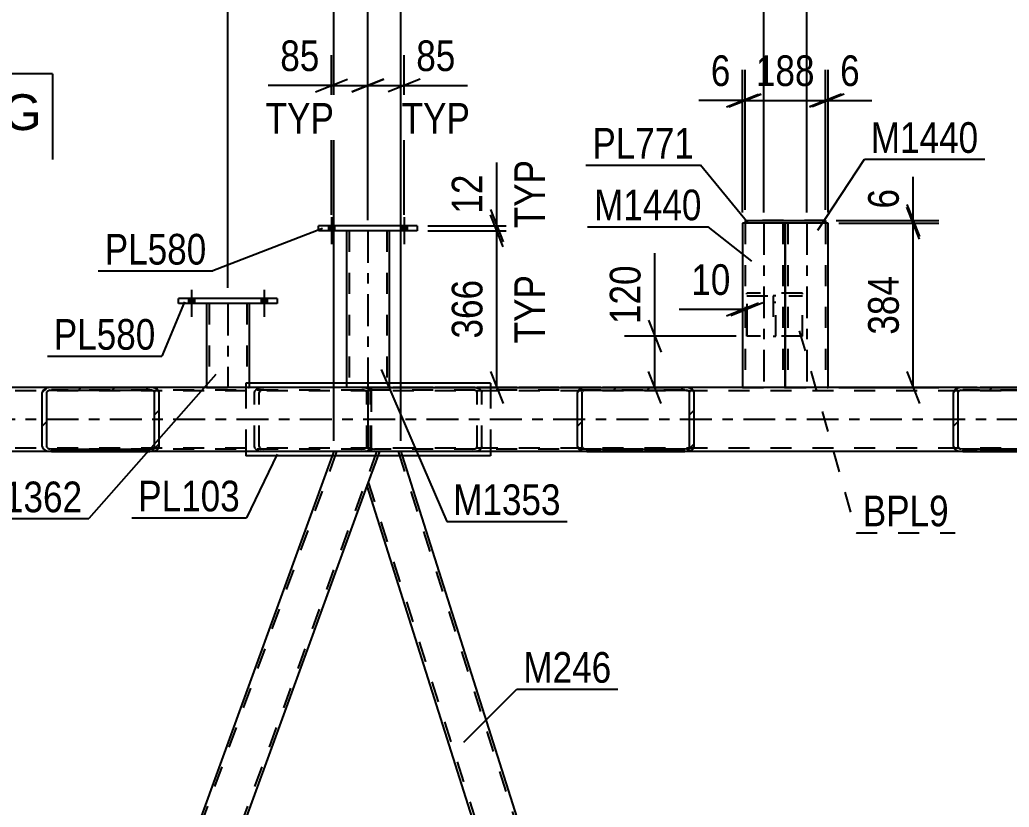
# Model space of a CAD drawing. Header units: millimetres. Extents: x -857 to 332, y -866 to -25.
# Drawn here: x -690.7 to -598.3, y -316.5 to -242.9 of the extents above; entities that cross this region are included whole.
import ezdxf

# ---------------------------------------------------------------- set-up
doc = ezdxf.new("R2010")
doc.units = ezdxf.units.MM
doc.linetypes.add('DXK_LINE_DOT2', pattern=[3.9198, 1.9599, -1.9599])
doc.linetypes.add('DXK_LINE_DOT3', pattern=[5.9187, 2.979, -0.9799, 0.9799, -0.9799])
doc.styles.add('Arial', font='ARIAL.TTF', dxfattribs={"height": 0.2})
doc.styles.add('Arial Narrow', font='ARIALN.TTF', dxfattribs={"height": 0.2})

# ---------------------------------------------------------------- blocks, each defined once
blk = doc.blocks.new('Part-570388934-1404 - 1255')
at = {"linetype": 'Continuous'}
h = blk.add_hatch(dxfattribs=at)
h.set_pattern_fill('', scale=0.7, style=0, pattern_type=0)
h.set_pattern_definition([(45, (-603.4699, -277.7892), (-1.57154, 1.57154), [])])
h.paths.add_polyline_path([(-603.403, -277.606), (-603.47, -277.789), (-603.47, -282.829), (-603.403, -283.013), (-603.214, -283.169), (-602.931, -283.273), (-602.596, -283.309), (-593.425, -283.309), (-593.091, -283.273), (-592.808, -283.169), (-592.618, -283.013), (-592.552, -282.829), (-592.552, -277.789), (-592.618, -277.606), (-592.808, -277.45), (-593.091, -277.346), (-593.425, -277.309), (-602.596, -277.309), (-602.931, -277.346), (-603.214, -277.45)])
h.paths.add_polyline_path([(-602.764, -277.567), (-602.596, -277.549), (-593.425, -277.549), (-593.258, -277.567), (-593.117, -277.62), (-593.022, -277.697), (-592.989, -277.789), (-592.989, -282.829), (-593.022, -282.921), (-593.117, -282.999), (-593.258, -283.051), (-593.425, -283.069), (-602.596, -283.069), (-602.764, -283.051), (-602.905, -282.999), (-603, -282.921), (-603.033, -282.829), (-603.033, -277.789), (-603, -277.697), (-602.905, -277.62)])
at = {"color": 2, "linetype": 'Continuous'}
for p, q in [((-602.596, -277.309), (-602.931, -277.346)), ((-602.596, -277.309), (-593.425, -277.309)), ((-573.596, -277.309), (-593.425, -277.309)), ((-593.091, -277.346), (-593.425, -277.309)), ((-573.596, -277.309), (-573.262, -277.346)), ((-603.403, -277.606), (-603.47, -277.789)), ((-603.47, -282.829), (-603.47, -277.789)), ((-603.033, -277.789), (-603, -277.697)), ((-603.033, -282.829), (-603.033, -277.789)), ((-602.764, -277.567), (-602.596, -277.549)), ((-602.596, -277.549), (-593.425, -277.549)), ((-593.425, -277.549), (-593.258, -277.567)), ((-593.022, -277.697), (-592.989, -277.789)), ((-592.989, -282.829), (-592.989, -277.789)), ((-592.552, -277.789), (-592.618, -277.606)), ((-592.552, -282.829), (-592.552, -277.789)), ((-603.47, -282.829), (-603.403, -283.013)), ((-603, -282.921), (-603.033, -282.829)), ((-592.989, -282.829), (-593.022, -282.921)), ((-592.618, -283.013), (-592.552, -282.829)), ((-602.931, -283.273), (-602.596, -283.309)), ((-602.596, -283.069), (-602.764, -283.051)), ((-602.596, -283.069), (-593.425, -283.069)), ((-602.596, -283.309), (-593.425, -283.309)), ((-593.258, -283.051), (-593.425, -283.069)), ((-593.425, -283.309), (-593.091, -283.273)), ((-573.596, -283.309), (-593.425, -283.309)), ((-573.262, -283.273), (-573.596, -283.309))]:
    blk.add_line(p, q, dxfattribs=at)
at = {"color": 7, "linetype": 'DXK_LINE_DOT2'}
for p, q in [((-593.425, -277.309), (-602.596, -277.309)), ((-583.102, -277.346), (-582.767, -277.309)), ((-573.596, -277.549), (-602.596, -277.549)), ((-583.641, -277.789), (-583.574, -277.606)), ((-583.641, -282.829), (-583.641, -277.789)), ((-583.171, -277.697), (-583.204, -277.789)), ((-583.204, -282.829), (-583.204, -277.789)), ((-582.767, -277.549), (-582.935, -277.567)), ((-573.429, -277.567), (-573.596, -277.549)), ((-573.16, -277.789), (-573.193, -277.697)), ((-573.16, -282.829), (-573.16, -277.789)), ((-572.789, -277.605), (-572.765, -277.673)), ((-572.765, -277.673), (-572.723, -277.789)), ((-572.723, -282.829), (-572.723, -277.789)), ((-583.574, -283.013), (-583.641, -282.829)), ((-583.204, -282.829), (-583.171, -282.921)), ((-573.193, -282.921), (-573.16, -282.829)), ((-572.738, -282.87), (-572.789, -283.013)), ((-572.723, -282.829), (-572.738, -282.87)), ((-573.596, -283.069), (-602.596, -283.069)), ((-593.425, -283.309), (-602.596, -283.309)), ((-582.767, -283.309), (-583.102, -283.273)), ((-582.935, -283.051), (-582.767, -283.069)), ((-573.596, -283.069), (-573.429, -283.051))]:
    blk.add_line(p, q, dxfattribs=at)
at = {"color": 2, "linetype": 'Continuous'}
for centre, radius, start, end in [((-602.796, -278.152), 0.817, 99.51834, 138.06404), ((-602.696, -277.97), 0.409, 99.51834, 138.06404), ((-593.326, -277.97), 0.409, 41.93612, 80.48182), ((-593.226, -278.152), 0.817, 41.93612, 80.48182), ((-573.397, -278.152), 0.817, 53.50527, 80.48182), ((-602.796, -282.467), 0.817, 221.93612, 260.48182), ((-602.696, -282.648), 0.409, 221.93612, 260.48182), ((-593.326, -282.648), 0.409, 279.51834, 318.06404), ((-593.226, -282.467), 0.817, 279.51834, 318.06404), ((-573.397, -282.467), 0.817, 279.51834, 306.49785)]:
    blk.add_arc(centre, radius, start, end, dxfattribs=at)
at = {"color": 7, "linetype": 'DXK_LINE_DOT2'}
for centre, radius, start, end in [((-582.967, -278.152), 0.817, 99.51834, 138.06404), ((-582.867, -277.97), 0.409, 99.51834, 138.06404), ((-573.497, -277.97), 0.409, 41.93612, 80.48182), ((-573.397, -278.152), 0.817, 41.93612, 53.50527), ((-582.967, -282.467), 0.817, 221.93612, 260.48182), ((-582.867, -282.648), 0.409, 221.93612, 260.48182), ((-573.497, -282.648), 0.409, 279.51834, 318.06404), ((-573.397, -282.467), 0.817, 306.49785, 318.06404)]:
    blk.add_arc(centre, radius, start, end, dxfattribs=at)
blk = doc.blocks.new('Part-570388934-1366 - 1255')
at = {"color": 2, "linetype": 'Continuous'}
for p, q in [((-661.512, -283.709), (-704.533, -401.909)), ((-658.276, -286.515), (-700.276, -401.909))]:
    blk.add_line(p, q, dxfattribs=at)
at = {"color": 7, "linetype": 'DXK_LINE_DOT2'}
for p, q in [((-661.111, -283.309), (-704.423, -402.31)), ((-657.365, -283.309), (-700.677, -402.31)), ((-661.366, -283.309), (-661.512, -283.709)), ((-657.11, -283.309), (-661.366, -283.309)), ((-661.366, -283.309), (-661.327, -283.309)), ((-657.11, -283.309), (-658.276, -286.515))]:
    blk.add_line(p, q, dxfattribs=at)
blk = doc.blocks.new('Part-570388934-1398 - 1255')
at = {"color": 2, "linetype": 'Continuous'}
for p, q in [((-669.575, -276.909), (-669.575, -277.309)), ((-646.719, -276.909), (-669.575, -276.909)), ((-646.719, -276.909), (-646.719, -277.309)), ((-669.575, -283.309), (-669.575, -283.709)), ((-646.719, -283.709), (-669.575, -283.709)), ((-646.719, -283.309), (-646.719, -283.709))]:
    blk.add_line(p, q, dxfattribs=at)
at = {"color": 7, "linetype": 'DXK_LINE_DOT2'}
for p, q in [((-669.575, -277.309), (-669.575, -283.309)), ((-646.719, -277.309), (-646.719, -283.309))]:
    blk.add_line(p, q, dxfattribs=at)
blk = doc.blocks.new('Part-570388934-1448 - 1255')
at = {"linetype": 'Continuous'}
h = blk.add_hatch(dxfattribs=at)
h.set_pattern_fill('', scale=0.7, style=0, pattern_type=0)
h.set_pattern_definition([(45, (-688.604, -277.7893), (-1.57154, 1.57154), [])])
h.paths.add_polyline_path([(-688.538, -277.606), (-688.604, -277.789), (-688.604, -282.829), (-688.538, -283.013), (-688.348, -283.169), (-688.065, -283.273), (-687.731, -283.309), (-678.56, -283.309), (-678.225, -283.273), (-677.942, -283.169), (-677.753, -283.013), (-677.686, -282.829), (-677.686, -277.789), (-677.753, -277.606), (-677.942, -277.45), (-678.225, -277.346), (-678.56, -277.309), (-687.731, -277.309), (-688.065, -277.346), (-688.348, -277.45)])
h.paths.add_polyline_path([(-687.898, -277.568), (-687.731, -277.549), (-678.56, -277.549), (-678.392, -277.568), (-678.251, -277.62), (-678.156, -277.697), (-678.123, -277.789), (-678.123, -282.829), (-678.156, -282.921), (-678.251, -282.999), (-678.392, -283.051), (-678.56, -283.069), (-687.731, -283.069), (-687.898, -283.051), (-688.039, -282.999), (-688.134, -282.921), (-688.167, -282.829), (-688.167, -277.789), (-688.134, -277.697), (-688.039, -277.62)])
at = {"color": 2, "linetype": 'Continuous'}
for p, q in [((-687.731, -277.309), (-688.065, -277.346)), ((-687.731, -277.309), (-678.56, -277.309)), ((-658.731, -277.309), (-678.56, -277.309)), ((-678.225, -277.346), (-678.56, -277.309)), ((-658.731, -277.309), (-658.396, -277.346)), ((-688.538, -277.606), (-688.604, -277.789)), ((-688.604, -282.829), (-688.604, -277.789)), ((-688.167, -277.789), (-688.134, -277.697)), ((-688.167, -282.829), (-688.167, -277.789)), ((-687.898, -277.568), (-687.731, -277.549)), ((-687.731, -277.549), (-678.56, -277.549)), ((-678.56, -277.549), (-678.392, -277.568)), ((-678.156, -277.697), (-678.123, -277.789)), ((-678.123, -282.829), (-678.123, -277.789)), ((-677.686, -277.789), (-677.753, -277.606)), ((-677.686, -282.829), (-677.686, -277.789)), ((-688.604, -282.829), (-688.538, -283.013)), ((-688.134, -282.921), (-688.167, -282.829)), ((-678.123, -282.829), (-678.156, -282.921)), ((-677.753, -283.013), (-677.686, -282.829)), ((-688.065, -283.273), (-687.731, -283.309)), ((-687.731, -283.069), (-687.898, -283.051)), ((-687.731, -283.069), (-678.56, -283.069)), ((-687.731, -283.309), (-678.56, -283.309)), ((-678.392, -283.051), (-678.56, -283.069)), ((-678.56, -283.309), (-678.225, -283.273)), ((-658.731, -283.309), (-678.56, -283.309)), ((-658.396, -283.273), (-658.731, -283.309))]:
    blk.add_line(p, q, dxfattribs=at)
at = {"color": 7, "linetype": 'DXK_LINE_DOT2'}
for p, q in [((-678.56, -277.309), (-687.731, -277.309)), ((-668.236, -277.346), (-667.902, -277.309)), ((-658.731, -277.549), (-687.731, -277.549)), ((-668.775, -277.789), (-668.709, -277.606)), ((-668.775, -282.829), (-668.775, -277.789)), ((-668.305, -277.697), (-668.338, -277.789)), ((-668.338, -282.829), (-668.338, -277.789)), ((-667.902, -277.549), (-668.069, -277.568)), ((-658.563, -277.568), (-658.731, -277.549)), ((-658.294, -277.789), (-658.327, -277.697)), ((-658.294, -282.829), (-658.294, -277.789)), ((-657.924, -277.606), (-657.899, -277.673)), ((-657.899, -277.673), (-657.857, -277.789)), ((-657.857, -282.829), (-657.857, -277.789)), ((-668.709, -283.013), (-668.775, -282.829)), ((-668.338, -282.829), (-668.305, -282.921)), ((-658.327, -282.921), (-658.294, -282.829)), ((-657.872, -282.871), (-657.924, -283.013)), ((-657.857, -282.829), (-657.872, -282.871)), ((-658.731, -283.069), (-687.731, -283.069)), ((-678.56, -283.309), (-687.731, -283.309)), ((-667.902, -283.309), (-668.236, -283.273)), ((-668.069, -283.051), (-667.902, -283.069)), ((-658.731, -283.069), (-658.563, -283.051))]:
    blk.add_line(p, q, dxfattribs=at)
at = {"color": 2, "linetype": 'Continuous'}
for centre, radius, start, end in [((-687.93, -278.152), 0.817, 99.51834, 138.06404), ((-687.83, -277.97), 0.409, 99.51834, 138.06404), ((-678.46, -277.97), 0.409, 41.93612, 80.48182), ((-678.36, -278.152), 0.817, 41.93612, 80.48182), ((-658.531, -278.152), 0.817, 53.5034, 80.48182), ((-687.93, -282.467), 0.817, 221.93612, 260.48182), ((-687.83, -282.648), 0.409, 221.93612, 260.48182), ((-678.46, -282.648), 0.409, 279.51834, 318.06404), ((-678.36, -282.467), 0.817, 279.51834, 318.06404), ((-658.531, -282.467), 0.817, 279.51834, 306.49439)]:
    blk.add_arc(centre, radius, start, end, dxfattribs=at)
at = {"color": 7, "linetype": 'DXK_LINE_DOT2'}
for centre, radius, start, end in [((-668.101, -278.152), 0.817, 99.51834, 138.06404), ((-668.001, -277.97), 0.409, 99.51834, 138.06404), ((-658.631, -277.97), 0.409, 41.93612, 80.48182), ((-658.531, -278.152), 0.817, 41.93612, 53.5034), ((-668.101, -282.467), 0.817, 221.93612, 260.48182), ((-668.001, -282.648), 0.409, 221.93612, 260.48182), ((-658.631, -282.648), 0.409, 279.51834, 318.06404), ((-658.531, -282.467), 0.817, 306.49439, 318.06404)]:
    blk.add_arc(centre, radius, start, end, dxfattribs=at)
blk = doc.blocks.new('Part-570388934-1474 - 1255')
at = {"color": 7, "linetype": 'DXK_LINE_DOT2'}
for p, q in [((-617.582, -268.507), (-622.782, -268.507)), ((-622.782, -272.507), (-622.782, -268.507)), ((-622.782, -268.747), (-617.582, -268.747)), ((-617.582, -272.507), (-617.582, -268.507)), ((-617.582, -272.507), (-622.782, -272.507))]:
    blk.add_line(p, q, dxfattribs=at)
blk = doc.blocks.new('Bolt-570388934-1490 - 1255')
at = {"linetype": 'Continuous'}
for points in [[(-674.382, -268.987), (-674.942, -268.987), (-674.942, -269.467), (-674.382, -269.467)], [(-674.382, -268.987), (-674.942, -268.987), (-674.942, -269.467), (-674.382, -269.467)], [(-667.582, -268.987), (-668.142, -268.987), (-668.142, -269.467), (-667.582, -269.467)], [(-667.582, -268.987), (-668.142, -268.987), (-668.142, -269.467), (-667.582, -269.467)]]:
    blk.add_hatch(color=1, dxfattribs=at).paths.add_polyline_path(points)
at = {"color": 1, "linetype": 'Continuous'}
for p, q in [((-674.942, -268.987), (-674.942, -269.467)), ((-674.942, -268.987), (-674.942, -269.467)), ((-674.662, -268.187), (-674.662, -270.707)), ((-674.662, -268.187), (-674.662, -270.707)), ((-674.382, -268.987), (-674.382, -269.467)), ((-674.382, -268.987), (-674.382, -269.467)), ((-668.142, -268.987), (-668.142, -269.467)), ((-668.142, -268.987), (-668.142, -269.467)), ((-667.862, -268.187), (-667.862, -270.707)), ((-667.862, -268.187), (-667.862, -270.707)), ((-667.582, -268.987), (-667.582, -269.467)), ((-667.582, -268.987), (-667.582, -269.467))]:
    blk.add_line(p, q, dxfattribs=at)
blk = doc.blocks.new('Part-570388934-1563 - 1255')
at = {"color": 7, "linetype": 'DXK_LINE_DOT2'}
for p, q in [((-620.06, -268.747), (-620.3, -268.747)), ((-620.3, -268.747), (-620.3, -272.507)), ((-620.06, -272.507), (-620.06, -268.747)), ((-620.3, -269.347), (-620.06, -269.347)), ((-620.3, -272.507), (-620.06, -272.507))]:
    blk.add_line(p, q, dxfattribs=at)
blk = doc.blocks.new('Bolt-570388934-1523 - 1255')
at = {"linetype": 'Continuous'}
for points in [[(-661.304, -262.189), (-661.864, -262.189), (-661.864, -262.669), (-661.304, -262.669)], [(-661.304, -262.189), (-661.864, -262.189), (-661.864, -262.669), (-661.304, -262.669)], [(-654.504, -262.189), (-655.064, -262.189), (-655.064, -262.669), (-654.504, -262.669)], [(-654.504, -262.189), (-655.064, -262.189), (-655.064, -262.669), (-654.504, -262.669)]]:
    blk.add_hatch(color=1, dxfattribs=at).paths.add_polyline_path(points)
at = {"color": 1, "linetype": 'Continuous'}
for p, q in [((-661.584, -261.389), (-661.584, -263.909)), ((-661.584, -261.389), (-661.584, -263.909)), ((-654.784, -261.389), (-654.784, -263.909)), ((-654.784, -261.389), (-654.784, -263.909)), ((-661.864, -262.189), (-661.864, -262.669)), ((-661.864, -262.189), (-661.864, -262.669)), ((-661.304, -262.189), (-661.304, -262.669)), ((-661.304, -262.189), (-661.304, -262.669)), ((-655.064, -262.189), (-655.064, -262.669)), ((-655.064, -262.189), (-655.064, -262.669)), ((-654.504, -262.189), (-654.504, -262.669)), ((-654.504, -262.189), (-654.504, -262.669))]:
    blk.add_line(p, q, dxfattribs=at)
blk = doc.blocks.new('Part-570388934-1616 - 1255')
at = {"color": 2, "linetype": 'Continuous'}
for p, q in [((-673.262, -269.467), (-673.262, -277.309)), ((-669.262, -269.467), (-669.262, -276.909))]:
    blk.add_line(p, q, dxfattribs=at)
at = {"color": 7, "linetype": 'DXK_LINE_DOT2'}
for p, q in [((-669.262, -269.467), (-673.262, -269.467)), ((-673.226, -269.467), (-673.262, -269.467)), ((-673.022, -269.467), (-673.022, -277.313)), ((-669.502, -269.467), (-669.502, -277.313)), ((-673.262, -277.309), (-673.262, -277.313)), ((-673.262, -277.313), (-669.262, -277.313)), ((-669.262, -276.909), (-669.262, -277.313))]:
    blk.add_line(p, q, dxfattribs=at)
at = {"color": 7, "linetype": 'DXK_LINE_DOT3'}
blk.add_line((-671.262, -269.467), (-671.262, -277.313), dxfattribs=at)
blk = doc.blocks.new('Part-570388934-1693 - 1255')
at = {"color": 2, "linetype": 'Continuous'}
for p, q in [((-666.662, -268.987), (-675.862, -268.987)), ((-675.862, -269.467), (-675.862, -268.987)), ((-666.662, -268.987), (-666.662, -269.467)), ((-666.662, -269.467), (-675.862, -269.467))]:
    blk.add_line(p, q, dxfattribs=at)
blk = doc.blocks.new('Part-570388934-1709 - 1255')
at = {"color": 7, "linetype": 'DXK_LINE_DOT2'}
for p, q in [((-93.356, -277.309), (-754.709, -277.309)), ((-628.562, -277.309), (-687.732, -277.309)), ((-543.427, -277.309), (-602.598, -277.309)), ((-93.356, -277.629), (-783.56, -277.629)), ((-93.356, -282.989), (-783.56, -282.989)), ((-93.356, -283.309), (-687.73, -283.309)), ((-628.564, -283.309), (-687.73, -283.309)), ((-543.431, -283.309), (-602.595, -283.309))]:
    blk.add_line(p, q, dxfattribs=at)
at = {"color": 2, "linetype": 'Continuous'}
for p, q in [((-687.732, -277.309), (-713.696, -277.309)), ((-602.598, -277.309), (-628.562, -277.309)), ((-687.73, -283.309), (-713.698, -283.309)), ((-602.595, -283.309), (-628.564, -283.309))]:
    blk.add_line(p, q, dxfattribs=at)
at = {"color": 7, "linetype": 'DXK_LINE_DOT3'}
blk.add_line((-93.356, -280.309), (-783.56, -280.309), dxfattribs=at)
blk = doc.blocks.new('Part-570388934-1860 - 1255')
at = {"color": 2, "linetype": 'Continuous'}
for p, q in [((-619.182, -261.949), (-619.182, -277.309)), ((-615.182, -261.949), (-619.108, -261.949)), ((-615.182, -277.309), (-615.182, -261.949))]:
    blk.add_line(p, q, dxfattribs=at)
at = {"color": 7, "linetype": 'DXK_LINE_DOT2'}
for p, q in [((-619.108, -261.949), (-619.182, -261.949)), ((-618.942, -261.949), (-618.942, -277.312)), ((-618.942, -261.949), (-618.923, -261.949)), ((-615.422, -261.949), (-615.422, -277.312)), ((-619.182, -277.309), (-619.182, -277.312)), ((-619.182, -277.312), (-615.182, -277.312)), ((-615.182, -277.312), (-615.182, -277.309)), ((-615.182, -277.309), (-615.182, -277.312))]:
    blk.add_line(p, q, dxfattribs=at)
at = {"color": 7, "linetype": 'DXK_LINE_DOT3'}
blk.add_line((-617.182, -261.949), (-617.182, -277.312), dxfattribs=at)
blk = doc.blocks.new('Part-570388934-1791 - 1255')
at = {"color": 2, "linetype": 'Continuous'}
for p, q in [((-653.584, -262.189), (-662.784, -262.189)), ((-662.784, -262.669), (-662.784, -262.189)), ((-653.584, -262.189), (-653.584, -262.669)), ((-653.584, -262.669), (-662.784, -262.669))]:
    blk.add_line(p, q, dxfattribs=at)
blk = doc.blocks.new('Part-570388934-1796 - 1255')
at = {"color": 2, "linetype": 'Continuous'}
for p, q in [((-660.184, -262.669), (-660.184, -276.909)), ((-656.184, -262.669), (-656.184, -276.909))]:
    blk.add_line(p, q, dxfattribs=at)
at = {"color": 7, "linetype": 'DXK_LINE_DOT2'}
for p, q in [((-656.184, -262.669), (-660.184, -262.669)), ((-660.184, -262.669), (-660.148, -262.669)), ((-659.944, -262.669), (-659.944, -277.312)), ((-656.424, -262.669), (-656.424, -277.312)), ((-660.184, -276.909), (-660.184, -277.312)), ((-656.184, -277.312), (-660.184, -277.312)), ((-656.184, -276.909), (-656.184, -277.312))]:
    blk.add_line(p, q, dxfattribs=at)
at = {"color": 7, "linetype": 'DXK_LINE_DOT3'}
blk.add_line((-658.184, -262.669), (-658.184, -277.312), dxfattribs=at)
blk = doc.blocks.new('Part-570388934-2124 - 1255')
at = {"linetype": 'Continuous'}
h = blk.add_hatch(dxfattribs=at)
h.set_pattern_fill('', scale=0.7, style=0, pattern_type=0)
h.set_pattern_definition([(45, (-638.6077, -277.7893), (-1.57154, 1.57154), [])])
h.paths.add_polyline_path([(-638.541, -277.606), (-638.608, -277.789), (-638.608, -282.829), (-638.541, -283.013), (-638.352, -283.169), (-638.068, -283.273), (-637.734, -283.309), (-628.563, -283.309), (-628.229, -283.273), (-627.946, -283.169), (-627.756, -283.013), (-627.69, -282.829), (-627.69, -277.789), (-627.756, -277.606), (-627.946, -277.45), (-628.229, -277.346), (-628.563, -277.309), (-637.734, -277.309), (-638.068, -277.346), (-638.352, -277.45)])
h.paths.add_polyline_path([(-637.901, -277.568), (-637.734, -277.549), (-628.563, -277.549), (-628.396, -277.568), (-628.254, -277.62), (-628.16, -277.697), (-628.126, -277.789), (-628.126, -282.829), (-628.16, -282.921), (-628.254, -282.999), (-628.396, -283.051), (-628.563, -283.069), (-637.734, -283.069), (-637.901, -283.051), (-638.043, -282.999), (-638.138, -282.921), (-638.171, -282.829), (-638.171, -277.789), (-638.138, -277.697), (-638.043, -277.62)])
at = {"color": 2, "linetype": 'Continuous'}
for p, q in [((-657.877, -277.346), (-657.857, -277.341)), ((-657.857, -277.341), (-657.563, -277.309)), ((-657.563, -277.309), (-637.734, -277.309)), ((-637.734, -277.309), (-638.068, -277.346)), ((-637.734, -277.309), (-628.563, -277.309)), ((-628.229, -277.346), (-628.563, -277.309)), ((-658.147, -277.789), (-658.114, -277.606)), ((-658.147, -282.829), (-658.147, -277.789)), ((-658.114, -277.606), (-658.019, -277.45)), ((-658.019, -277.45), (-657.877, -277.346)), ((-638.541, -277.606), (-638.608, -277.789)), ((-638.608, -282.829), (-638.608, -277.789)), ((-638.171, -277.789), (-638.138, -277.697)), ((-638.171, -282.829), (-638.171, -277.789)), ((-637.901, -277.568), (-637.734, -277.549)), ((-637.734, -277.549), (-628.563, -277.549)), ((-628.563, -277.549), (-628.396, -277.568)), ((-628.16, -277.697), (-628.126, -277.789)), ((-628.126, -282.829), (-628.126, -277.789)), ((-627.69, -277.789), (-627.756, -277.606)), ((-627.69, -282.829), (-627.69, -277.789)), ((-658.114, -283.013), (-658.147, -282.829)), ((-638.608, -282.829), (-638.541, -283.013)), ((-638.138, -282.921), (-638.171, -282.829)), ((-628.126, -282.829), (-628.16, -282.921)), ((-627.756, -283.013), (-627.69, -282.829)), ((-658.019, -283.169), (-658.114, -283.013)), ((-657.877, -283.273), (-658.019, -283.169)), ((-657.857, -283.277), (-657.877, -283.273)), ((-657.563, -283.309), (-657.857, -283.277)), ((-637.734, -283.309), (-657.563, -283.309)), ((-638.068, -283.273), (-637.734, -283.309)), ((-637.734, -283.069), (-637.901, -283.051)), ((-637.734, -283.069), (-628.563, -283.069)), ((-637.734, -283.309), (-628.563, -283.309)), ((-628.396, -283.051), (-628.563, -283.069)), ((-628.563, -283.309), (-628.229, -283.273))]:
    blk.add_line(p, q, dxfattribs=at)
at = {"color": 7, "linetype": 'DXK_LINE_DOT2'}
for p, q in [((-657.857, -283.277), (-657.857, -277.341)), ((-648.392, -277.309), (-648.058, -277.346)), ((-628.563, -277.309), (-637.734, -277.309)), ((-657.912, -277.697), (-657.929, -277.789)), ((-657.929, -282.829), (-657.929, -277.789)), ((-657.872, -277.62), (-657.912, -277.697)), ((-657.73, -277.568), (-657.872, -277.62)), ((-657.872, -277.62), (-657.872, -282.999)), ((-657.563, -277.549), (-657.73, -277.568)), ((-628.563, -277.549), (-657.563, -277.549)), ((-648.225, -277.568), (-648.392, -277.549)), ((-647.955, -277.789), (-647.989, -277.697)), ((-647.955, -282.829), (-647.955, -277.789)), ((-647.585, -277.606), (-647.519, -277.789)), ((-647.519, -282.829), (-647.519, -277.789)), ((-657.929, -282.829), (-657.912, -282.921)), ((-647.989, -282.921), (-647.955, -282.829)), ((-647.519, -282.829), (-647.585, -283.013)), ((-657.912, -282.921), (-657.872, -282.999)), ((-657.872, -282.999), (-657.73, -283.051)), ((-657.73, -283.051), (-657.563, -283.069)), ((-628.563, -283.069), (-657.563, -283.069)), ((-648.392, -283.069), (-648.225, -283.051)), ((-648.058, -283.273), (-648.392, -283.309)), ((-628.563, -283.309), (-637.734, -283.309))]:
    blk.add_line(p, q, dxfattribs=at)
for centre, radius, start, end in [((-648.293, -277.97), 0.409, 41.93612, 80.48182), ((-648.193, -278.152), 0.817, 41.93612, 80.48182), ((-648.293, -282.648), 0.409, 279.51834, 318.06404), ((-648.193, -282.467), 0.817, 279.51834, 318.06404)]:
    blk.add_arc(centre, radius, start, end, dxfattribs=at)
at = {"color": 2, "linetype": 'Continuous'}
for centre, radius, start, end in [((-637.933, -278.152), 0.817, 99.51834, 138.06404), ((-637.834, -277.97), 0.409, 99.51834, 138.06404), ((-628.464, -277.97), 0.409, 41.93612, 80.48182), ((-628.364, -278.152), 0.817, 41.93612, 80.48182), ((-637.933, -282.467), 0.817, 221.93612, 260.48182), ((-637.834, -282.648), 0.409, 221.93612, 260.48182), ((-628.464, -282.648), 0.409, 279.51834, 318.06404), ((-628.364, -282.467), 0.817, 279.51834, 318.06404)]:
    blk.add_arc(centre, radius, start, end, dxfattribs=at)
blk = doc.blocks.new('Part-570388934-1853 - 1255')
at = {"color": 2, "linetype": 'Continuous'}
for p, q in [((-619.256, -261.949), (-623.182, -261.949)), ((-623.182, -261.949), (-623.182, -277.309)), ((-619.182, -277.309), (-619.182, -261.949))]:
    blk.add_line(p, q, dxfattribs=at)
at = {"color": 7, "linetype": 'DXK_LINE_DOT2'}
for p, q in [((-622.942, -261.949), (-622.942, -277.313)), ((-622.942, -261.949), (-622.923, -261.949)), ((-619.422, -261.949), (-619.422, -277.313)), ((-619.218, -261.949), (-619.256, -261.949)), ((-619.218, -261.949), (-619.256, -261.949)), ((-619.182, -261.949), (-619.218, -261.949)), ((-619.218, -261.949), (-619.182, -261.949)), ((-623.182, -277.309), (-623.182, -277.313)), ((-623.182, -277.313), (-619.182, -277.313)), ((-619.182, -277.313), (-619.182, -277.309)), ((-619.182, -277.309), (-619.182, -277.313))]:
    blk.add_line(p, q, dxfattribs=at)
at = {"color": 7, "linetype": 'DXK_LINE_DOT3'}
blk.add_line((-621.182, -261.949), (-621.182, -277.313), dxfattribs=at)
blk = doc.blocks.new('Part-570388934-1975 - 1255')
at = {"color": 2, "linetype": 'Continuous'}
for p, q in [((-622.942, -261.709), (-622.942, -261.709)), ((-622.942, -261.709), (-615.422, -261.709)), ((-622.942, -261.709), (-622.942, -261.949)), ((-619.108, -261.949), (-619.256, -261.949)), ((-615.422, -261.709), (-615.422, -261.709)), ((-615.422, -261.709), (-615.422, -261.949))]:
    blk.add_line(p, q, dxfattribs=at)
at = {"color": 7, "linetype": 'DXK_LINE_DOT2'}
for p, q in [((-615.422, -261.709), (-622.942, -261.709)), ((-615.422, -261.949), (-622.942, -261.949)), ((-619.256, -261.949), (-622.942, -261.949)), ((-622.942, -261.949), (-622.942, -261.949)), ((-622.942, -261.949), (-622.942, -261.949)), ((-615.422, -261.949), (-619.108, -261.949)), ((-615.422, -261.949), (-615.422, -261.949)), ((-615.422, -261.949), (-615.422, -261.949))]:
    blk.add_line(p, q, dxfattribs=at)
blk = doc.blocks.new('Part-570388934-2123 - 1255')
at = {"color": 2, "linetype": 'Continuous'}
for p, q in [((-657.255, -283.709), (-658.276, -286.515)), ((-654.97, -283.709), (-618.377, -399.103)), ((-658.276, -286.515), (-621.684, -401.909))]:
    blk.add_line(p, q, dxfattribs=at)
at = {"color": 7, "linetype": 'DXK_LINE_DOT2'}
for p, q in [((-657.109, -283.309), (-657.255, -283.709)), ((-655.097, -283.309), (-657.109, -283.309)), ((-655.349, -283.309), (-618.512, -399.473)), ((-655.097, -283.309), (-654.97, -283.709)), ((-658.142, -286.146), (-621.305, -402.309))]:
    blk.add_line(p, q, dxfattribs=at)
blk = doc.blocks.new('StraightDimension-570388934-2650 - 1255')
at = {"color": 7, "linetype": 'Continuous'}
for p, q in [((-658.184, -261.669), (-658.184, -222.139)), ((-671.262, -267.987), (-671.262, -226.639)), ((-669.762, -234.652), (-672.762, -235.852)), ((-659.684, -235.852), (-656.684, -234.652)), ((-671.262, -235.252), (-658.184, -235.252))]:
    blk.add_line(p, q, dxfattribs=at)
at = {"color": 0}
blk.add_wipeout([(-661.381, -234.502), (-661.381, -230.302), (-668.065, -230.302), (-668.065, -234.502)], dxfattribs=at)
at = {"color": 3, "style": 'Arial Narrow'}
blk.add_text('327', height=2.8633, dxfattribs=at).set_placement((-667.465, -233.902))
at = {"color": 0, "linetype": 'Continuous'}
blk.add_wipeout([(-658.784, -221.539), (-662.984, -221.539), (-662.984, -230.052), (-658.784, -230.052)], dxfattribs=at)
at = {"color": 3, "linetype": 'Continuous', "style": 'Arial Narrow'}
blk.add_text('3134', height=2.8633, rotation=90.00021, dxfattribs=at).set_placement((-659.384, -229.452))
blk = doc.blocks.new('StraightDimension-570388934-2536 - 1255')
at = {"color": 7, "linetype": 'Continuous'}
for p, q in [((-607.227, -261.709), (-607.227, -257.631)), ((-607.227, -261.709), (-607.227, -257.631)), ((-607.827, -260.209), (-606.627, -263.209)), ((-606.627, -263.449), (-607.827, -260.449)), ((-614.422, -261.709), (-604.827, -261.709)), ((-614.182, -261.949), (-604.827, -261.949)), ((-607.227, -261.949), (-607.227, -261.709))]:
    blk.add_line(p, q, dxfattribs=at)
at = {"color": 0}
blk.add_wipeout([(-607.977, -258.156), (-612.177, -258.156), (-612.177, -261.184), (-607.977, -261.184)], dxfattribs=at)
at = {"color": 3, "style": 'Arial Narrow'}
blk.add_text('6', height=2.863, rotation=90.00021, dxfattribs=at).set_placement((-608.577, -260.584))
blk = doc.blocks.new('StraightDimension-570388934-2667 - 1255')
at = {"color": 7, "linetype": 'Continuous'}
for p, q in [((-617.182, -260.949), (-617.182, -213.439)), ((-621.182, -260.949), (-621.182, -222.139)), ((-622.682, -235.852), (-619.682, -234.652)), ((-615.682, -234.652), (-618.682, -235.852)), ((-621.182, -235.252), (-617.182, -235.252))]:
    blk.add_line(p, q, dxfattribs=at)
at = {"color": 0, "linetype": 'Continuous'}
blk.add_wipeout([(-617.782, -212.839), (-621.982, -212.839), (-621.982, -221.352), (-617.782, -221.352)], dxfattribs=at)
at = {"color": 3, "linetype": 'Continuous', "style": 'Arial Narrow'}
blk.add_text('4159', height=2.8633, rotation=90.00021, dxfattribs=at).set_placement((-618.382, -220.752))
at = {"color": 0}
blk.add_wipeout([(-615.839, -234.502), (-615.839, -230.302), (-622.524, -230.302), (-622.524, -234.502)], dxfattribs=at)
at = {"color": 3, "style": 'Arial Narrow'}
blk.add_text('100', height=2.8633, dxfattribs=at).set_placement((-621.924, -233.902))
blk = doc.blocks.new('StraightDimension-570388934-3522 - 1255')
at = {"color": 7, "linetype": 'Continuous'}
for p, q in [((-622.942, -260.709), (-622.942, -247.635)), ((-615.422, -260.709), (-615.422, -247.635)), ((-624.442, -251.085), (-621.442, -249.885)), ((-622.942, -250.485), (-615.422, -250.485)), ((-613.922, -249.885), (-616.922, -251.085))]:
    blk.add_line(p, q, dxfattribs=at)
at = {"color": 0}
blk.add_wipeout([(-615.839, -249.735), (-615.839, -245.535), (-622.524, -245.535), (-622.524, -249.735)], dxfattribs=at)
at = {"color": 3, "style": 'Arial Narrow'}
blk.add_text('188', height=2.8633, dxfattribs=at).set_placement((-621.924, -249.135))
blk = doc.blocks.new('StraightDimension-570388934-2526 - 1255')
at = {"color": 7, "linetype": 'Continuous'}
for p, q in [((-606.627, -263.449), (-607.827, -260.449)), ((-614.182, -261.949), (-604.827, -261.949)), ((-607.227, -277.312), (-607.227, -261.949)), ((-607.827, -275.812), (-606.627, -278.812)), ((-614.182, -277.312), (-604.827, -277.312))]:
    blk.add_line(p, q, dxfattribs=at)
at = {"color": 0}
blk.add_wipeout([(-607.977, -266.288), (-612.177, -266.288), (-612.177, -272.973), (-607.977, -272.973)], dxfattribs=at)
at = {"color": 3, "style": 'Arial Narrow'}
blk.add_text('384', height=2.8633, rotation=90.00021, dxfattribs=at).set_placement((-608.577, -272.373))
blk = doc.blocks.new('StraightDimension-570388934-3512 - 1255')
at = {"color": 7, "linetype": 'Continuous'}
for p, q in [((-623.182, -260.949), (-623.182, -247.635)), ((-622.942, -260.709), (-622.942, -247.635)), ((-623.182, -250.485), (-627.26, -250.485)), ((-623.182, -250.485), (-627.26, -250.485)), ((-624.682, -251.085), (-621.682, -249.885)), ((-621.442, -249.885), (-624.442, -251.085)), ((-623.182, -250.485), (-622.942, -250.485))]:
    blk.add_line(p, q, dxfattribs=at)
at = {"color": 0}
blk.add_wipeout([(-623.707, -249.735), (-623.707, -245.535), (-626.735, -245.535), (-626.735, -249.735)], dxfattribs=at)
at = {"color": 3, "style": 'Arial Narrow'}
blk.add_text('6', height=2.863, dxfattribs=at).set_placement((-626.135, -249.135))
blk = doc.blocks.new('StraightDimension-570388934-2661 - 1255')
at = {"color": 7, "linetype": 'Continuous'}
for p, q in [((-658.184, -261.669), (-658.184, -222.139)), ((-621.182, -260.949), (-621.182, -222.139)), ((-656.684, -234.652), (-659.684, -235.852)), ((-622.682, -235.852), (-619.682, -234.652)), ((-658.184, -235.252), (-621.182, -235.252))]:
    blk.add_line(p, q, dxfattribs=at)
at = {"color": 0, "linetype": 'Continuous'}
blk.add_wipeout([(-621.782, -221.539), (-625.982, -221.539), (-625.982, -230.052), (-621.782, -230.052)], dxfattribs=at)
at = {"color": 0}
blk.add_wipeout([(-636.341, -234.502), (-636.341, -230.302), (-643.025, -230.302), (-643.025, -234.502)], dxfattribs=at)
at = {"color": 3, "linetype": 'Continuous', "style": 'Arial Narrow'}
blk.add_text('4059', height=2.8633, rotation=90.00021, dxfattribs=at).set_placement((-622.382, -229.452))
at = {"color": 3, "style": 'Arial Narrow'}
blk.add_text('925', height=2.8633, dxfattribs=at).set_placement((-642.425, -233.902))
blk = doc.blocks.new('StraightDimension-570388934-2945 - 1255')
at = {"color": 7, "linetype": 'Continuous'}
for p, q in [((-655.097, -282.309), (-655.097, -197.912)), ((-661.366, -282.309), (-661.366, -202.412))]:
    blk.add_line(p, q, dxfattribs=at)
blk = doc.blocks.new('StraightDimension-570388934-2672 - 1255')
at = {"color": 7, "linetype": 'Continuous'}
for p, q in [((-617.182, -260.949), (-617.182, -213.439)), ((-578.184, -261.669), (-578.184, -226.639)), ((-615.682, -234.652), (-618.682, -235.852)), ((-579.684, -235.852), (-576.684, -234.652)), ((-617.182, -235.252), (-578.184, -235.252))]:
    blk.add_line(p, q, dxfattribs=at)
at = {"color": 0}
blk.add_wipeout([(-594.341, -234.502), (-594.341, -230.302), (-601.025, -230.302), (-601.025, -234.502)], dxfattribs=at)
at = {"color": 3, "style": 'Arial Narrow'}
blk.add_text('975', height=2.8633, dxfattribs=at).set_placement((-600.425, -233.902))
at = {"color": 0, "linetype": 'Continuous'}
blk.add_wipeout([(-578.784, -226.039), (-582.984, -226.039), (-582.984, -234.552), (-578.784, -234.552)], dxfattribs=at)
at = {"color": 3, "linetype": 'Continuous', "style": 'Arial Narrow'}
blk.add_text('5134', height=2.8633, rotation=90.00021, dxfattribs=at).set_placement((-579.384, -233.952))
blk = doc.blocks.new('StraightDimension-570388934-2639 - 1255')
at = {"color": 7, "linetype": 'Continuous'}
for p, q in [((-698.184, -261.669), (-698.184, -226.639)), ((-671.262, -267.987), (-671.262, -226.639)), ((-696.684, -234.652), (-699.684, -235.852)), ((-672.762, -235.852), (-669.762, -234.652)), ((-698.184, -235.252), (-671.262, -235.252))]:
    blk.add_line(p, q, dxfattribs=at)
at = {"color": 0}
blk.add_wipeout([(-681.381, -234.502), (-681.381, -230.302), (-688.065, -230.302), (-688.065, -234.502)], dxfattribs=at)
at = {"color": 3, "style": 'Arial Narrow'}
blk.add_text('673', height=2.8633, dxfattribs=at).set_placement((-687.465, -233.902))
at = {"color": 0, "linetype": 'Continuous'}
blk.add_wipeout([(-671.862, -226.039), (-676.062, -226.039), (-676.062, -234.552), (-671.862, -234.552)], dxfattribs=at)
at = {"color": 3, "linetype": 'Continuous', "style": 'Arial Narrow'}
blk.add_text('2807', height=2.8633, rotation=90.00021, dxfattribs=at).set_placement((-672.462, -233.952))
blk = doc.blocks.new('StraightDimension-570388934-3226 - 1255')
at = {"color": 7, "linetype": 'Continuous'}
for p, q in [((-645.529, -264.169), (-646.729, -261.169)), ((-652.584, -262.669), (-643.729, -262.669)), ((-646.129, -277.312), (-646.129, -262.669)), ((-646.729, -275.812), (-645.529, -278.812)), ((-655.184, -277.312), (-643.729, -277.312))]:
    blk.add_line(p, q, dxfattribs=at)
at = {"color": 0, "linetype": 'Continuous'}
blk.add_wipeout([(-641.029, -266.196), (-645.229, -266.196), (-645.229, -273.785), (-641.029, -273.785)], dxfattribs=at)
at = {"color": 0}
blk.add_wipeout([(-646.879, -266.648), (-651.079, -266.648), (-651.079, -273.333), (-646.879, -273.333)], dxfattribs=at)
at = {"color": 3, "linetype": 'Continuous', "style": 'Arial Narrow'}
blk.add_text('TYP', height=2.8633, rotation=90.00021, dxfattribs=at).set_placement((-641.629, -273.185))
at = {"color": 3, "style": 'Arial Narrow'}
blk.add_text('366', height=2.8633, rotation=90.00021, dxfattribs=at).set_placement((-647.479, -272.733))
blk = doc.blocks.new('StraightDimension-570388934-2179 - 1255')
at = {"color": 7, "linetype": 'Continuous'}
for p, q in [((-631.362, -272.507), (-631.362, -264.773)), ((-631.362, -272.507), (-631.362, -264.773)), ((-631.962, -271.007), (-630.762, -274.007)), ((-623.782, -272.507), (-634.212, -272.507)), ((-631.362, -277.313), (-631.362, -272.507)), ((-630.762, -278.813), (-631.962, -275.813)), ((-624.182, -277.313), (-634.212, -277.313))]:
    blk.add_line(p, q, dxfattribs=at)
at = {"color": 0}
blk.add_wipeout([(-632.112, -265.298), (-636.312, -265.298), (-636.312, -271.982), (-632.112, -271.982)], dxfattribs=at)
at = {"color": 3, "style": 'Arial Narrow'}
blk.add_text('120', height=2.8633, rotation=90.00021, dxfattribs=at).set_placement((-632.712, -271.382))
blk = doc.blocks.new('StraightDimension-570388934-3253 - 1255')
at = {"color": 7, "linetype": 'Continuous'}
for p, q in [((-658.184, -261.669), (-658.184, -246.237)), ((-654.784, -261.189), (-654.784, -246.237)), ((-659.684, -249.687), (-656.684, -248.487)), ((-653.284, -248.487), (-656.284, -249.687)), ((-658.184, -249.087), (-654.784, -249.087)), ((-654.784, -249.087), (-648.878, -249.087)), ((-654.784, -249.087), (-648.878, -249.087))]:
    blk.add_line(p, q, dxfattribs=at)
at = {"color": 0}
blk.add_wipeout([(-649.403, -248.337), (-649.403, -244.137), (-654.259, -244.137), (-654.259, -248.337)], dxfattribs=at)
at = {"color": 0, "linetype": 'Continuous'}
blk.add_wipeout([(-648.037, -254.187), (-648.037, -249.987), (-655.626, -249.987), (-655.626, -254.187)], dxfattribs=at)
at = {"color": 3, "style": 'Arial Narrow'}
blk.add_text('85', height=2.8633, dxfattribs=at).set_placement((-653.659, -247.737))
at = {"color": 3, "linetype": 'Continuous', "style": 'Arial Narrow'}
blk.add_text('TYP', height=2.8633, dxfattribs=at).set_placement((-655.026, -253.587))
blk = doc.blocks.new('StraightDimension-570388934-3503 - 1255')
at = {"color": 7, "linetype": 'Continuous'}
for p, q in [((-624.682, -270.609), (-621.682, -269.409)), ((-621.282, -269.409), (-624.282, -270.609)), ((-623.182, -269.63), (-623.182, -272.409)), ((-622.782, -269.507), (-622.782, -272.409)), ((-623.182, -270.009), (-629.088, -270.009)), ((-623.182, -270.009), (-629.088, -270.009)), ((-623.182, -270.009), (-622.782, -270.009))]:
    blk.add_line(p, q, dxfattribs=at)
at = {"color": 0}
blk.add_wipeout([(-623.707, -269.259), (-623.707, -265.059), (-628.563, -265.059), (-628.563, -269.259)], dxfattribs=at)
at = {"color": 3, "style": 'Arial Narrow'}
blk.add_text('10', height=2.8633, dxfattribs=at).set_placement((-627.963, -268.659))
blk = doc.blocks.new('StraightDimension-570388934-3072 - 1255')
at = {"color": 7, "linetype": 'Continuous'}
blk.add_line((-655.097, -282.309), (-655.097, -197.912), dxfattribs=at)
blk = doc.blocks.new('StraightDimension-570388934-3202 - 1255')
at = {"color": 7, "linetype": 'Continuous'}
blk.add_line((-661.366, -282.309), (-661.366, -202.412), dxfattribs=at)
blk = doc.blocks.new('StraightDimension-570388934-3235 - 1255')
at = {"color": 7, "linetype": 'Continuous'}
for p, q in [((-646.129, -262.189), (-646.129, -256.283)), ((-646.129, -262.189), (-646.129, -256.283)), ((-646.729, -260.689), (-645.529, -263.689)), ((-645.529, -264.169), (-646.729, -261.169)), ((-652.584, -262.189), (-643.729, -262.189)), ((-646.129, -262.669), (-646.129, -262.189)), ((-652.584, -262.669), (-643.729, -262.669))]:
    blk.add_line(p, q, dxfattribs=at)
at = {"color": 0, "linetype": 'Continuous'}
blk.add_wipeout([(-641.029, -255.441), (-645.229, -255.441), (-645.229, -263.031), (-641.029, -263.031)], dxfattribs=at)
at = {"color": 0}
blk.add_wipeout([(-646.879, -256.808), (-651.079, -256.808), (-651.079, -261.664), (-646.879, -261.664)], dxfattribs=at)
at = {"color": 3, "linetype": 'Continuous', "style": 'Arial Narrow'}
blk.add_text('TYP', height=2.8633, rotation=90.00021, dxfattribs=at).set_placement((-641.629, -262.431))
at = {"color": 3, "style": 'Arial Narrow'}
blk.add_text('12', height=2.8633, rotation=90.00021, dxfattribs=at).set_placement((-647.479, -261.064))
blk = doc.blocks.new('StraightDimension-570388934-3244 - 1255')
at = {"color": 7, "linetype": 'Continuous'}
for p, q in [((-661.584, -261.189), (-661.584, -246.237)), ((-658.184, -261.669), (-658.184, -246.237)), ((-663.084, -249.687), (-660.084, -248.487)), ((-656.684, -248.487), (-659.684, -249.687)), ((-661.584, -249.087), (-667.491, -249.087)), ((-661.584, -249.087), (-667.491, -249.087)), ((-661.584, -249.087), (-658.184, -249.087))]:
    blk.add_line(p, q, dxfattribs=at)
at = {"color": 0}
blk.add_wipeout([(-662.109, -248.337), (-662.109, -244.137), (-666.966, -244.137), (-666.966, -248.337)], dxfattribs=at)
at = {"color": 0, "linetype": 'Continuous'}
blk.add_wipeout([(-660.743, -254.187), (-660.743, -249.987), (-668.332, -249.987), (-668.332, -254.187)], dxfattribs=at)
at = {"color": 3, "style": 'Arial Narrow'}
blk.add_text('85', height=2.8633, dxfattribs=at).set_placement((-666.366, -247.737))
at = {"color": 3, "linetype": 'Continuous', "style": 'Arial Narrow'}
blk.add_text('TYP', height=2.8633, dxfattribs=at).set_placement((-667.732, -253.587))
blk = doc.blocks.new('StraightDimension-570388934-3532 - 1255')
at = {"color": 7, "linetype": 'Continuous'}
for p, q in [((-615.422, -260.709), (-615.422, -247.635)), ((-615.182, -260.949), (-615.182, -247.635)), ((-616.922, -251.085), (-613.922, -249.885)), ((-613.682, -249.885), (-616.682, -251.085)), ((-615.422, -250.485), (-615.182, -250.485)), ((-615.182, -250.485), (-611.104, -250.485)), ((-615.182, -250.485), (-611.104, -250.485))]:
    blk.add_line(p, q, dxfattribs=at)
at = {"color": 0}
blk.add_wipeout([(-611.629, -249.735), (-611.629, -245.535), (-614.657, -245.535), (-614.657, -249.735)], dxfattribs=at)
at = {"color": 3, "style": 'Arial Narrow'}
blk.add_text('6', height=2.863, dxfattribs=at).set_placement((-614.057, -249.135))
blk = doc.blocks.new('Mark-570388934-1394 - 1255')
at = {"color": 30, "linetype": 'Continuous'}
for p in [(-666.661, -283.546), (-680.238, -289.491)]:
    blk.add_line(p, (-669.534, -289.491), dxfattribs=at)
at = {"color": 0}
blk.add_wipeout([(-670.134, -288.891), (-670.134, -285.891), (-679.638, -285.891), (-679.638, -288.891)], dxfattribs=at)
blk.add_wipeout([(-670.134, -288.891), (-670.134, -285.891), (-679.638, -285.891), (-679.638, -288.891)], dxfattribs=at)
at = {"color": 3, "style": 'Arial Narrow'}
blk.add_text('PL103', height=2.8633, dxfattribs=at).set_placement((-679.638, -288.891))
blk = doc.blocks.new('Mark-570388934-1470 - 1255')
at = {"color": 30, "linetype": 'DXK_LINE_DOT2'}
for p, q in [((-617.87, -272.003), (-612.54, -290.884)), ((-612.54, -290.884), (-603.301, -290.884))]:
    blk.add_line(p, q, dxfattribs=at)
at = {"color": 0}
blk.add_wipeout([(-603.901, -290.284), (-603.901, -287.284), (-611.94, -287.284), (-611.94, -290.284)], dxfattribs=at)
blk.add_wipeout([(-603.901, -290.284), (-603.901, -287.284), (-611.94, -287.284), (-611.94, -290.284)], dxfattribs=at)
at = {"color": 3, "style": 'Arial Narrow'}
blk.add_text('BPL9', height=2.8633, dxfattribs=at).set_placement((-611.94, -290.284))
blk = doc.blocks.new('Mark-570388934-1612 - 1255')
at = {"color": 30, "linetype": 'Continuous'}
for p in [(-672.393, -276.087), (-695.514, -289.571)]:
    blk.add_line(p, (-684.262, -289.571), dxfattribs=at)
at = {"color": 0}
blk.add_wipeout([(-684.862, -288.971), (-684.862, -285.971), (-694.914, -285.971), (-694.914, -288.971)], dxfattribs=at)
blk.add_wipeout([(-684.862, -288.971), (-684.862, -285.971), (-694.914, -285.971), (-694.914, -288.971)], dxfattribs=at)
at = {"color": 3, "style": 'Arial Narrow'}
blk.add_text('M1362', height=2.8633, dxfattribs=at).set_placement((-694.914, -288.971))
blk = doc.blocks.new('Mark-570388934-1689 - 1255')
at = {"color": 30, "linetype": 'Continuous'}
for p in [(-675.313, -269.321), (-688.129, -274.38)]:
    blk.add_line(p, (-677.426, -274.38), dxfattribs=at)
at = {"color": 0}
blk.add_wipeout([(-678.026, -273.78), (-678.026, -270.78), (-687.529, -270.78), (-687.529, -273.78)], dxfattribs=at)
blk.add_wipeout([(-678.026, -273.78), (-678.026, -270.78), (-687.529, -270.78), (-687.529, -273.78)], dxfattribs=at)
at = {"color": 3, "style": 'Arial Narrow'}
blk.add_text('PL580', height=2.8633, dxfattribs=at).set_placement((-687.529, -273.78))
blk = doc.blocks.new('Mark-570388934-1787 - 1255')
at = {"color": 30, "linetype": 'Continuous'}
for p in [(-662.41, -262.441), (-683.367, -266.422)]:
    blk.add_line(p, (-672.663, -266.422), dxfattribs=at)
at = {"color": 0}
blk.add_wipeout([(-673.263, -265.822), (-673.263, -262.822), (-682.767, -262.822), (-682.767, -265.822)], dxfattribs=at)
blk.add_wipeout([(-673.263, -265.822), (-673.263, -262.822), (-682.767, -262.822), (-682.767, -265.822)], dxfattribs=at)
at = {"color": 3, "style": 'Arial Narrow'}
blk.add_text('PL580', height=2.8633, dxfattribs=at).set_placement((-682.767, -265.822))
blk = doc.blocks.new('Mark-570388934-1792 - 1255')
at = {"color": 30, "linetype": 'Continuous'}
for p, q in [((-656.951, -275.622), (-650.811, -289.832)), ((-650.811, -289.832), (-639.559, -289.832))]:
    blk.add_line(p, q, dxfattribs=at)
at = {"color": 0}
blk.add_wipeout([(-640.159, -289.232), (-640.159, -286.232), (-650.211, -286.232), (-650.211, -289.232)], dxfattribs=at)
blk.add_wipeout([(-640.159, -289.232), (-640.159, -286.232), (-650.211, -286.232), (-650.211, -289.232)], dxfattribs=at)
at = {"color": 3, "style": 'Arial Narrow'}
blk.add_text('M1353', height=2.8633, dxfattribs=at).set_placement((-650.211, -289.232))
blk = doc.blocks.new('Mark-570388934-1849 - 1255')
at = {"color": 30, "linetype": 'Continuous'}
for p in [(-637.647, -262.283), (-622.291, -265.512)]:
    blk.add_line(p, (-626.395, -262.283), dxfattribs=at)
at = {"color": 0}
blk.add_wipeout([(-626.995, -261.683), (-626.995, -258.683), (-637.047, -258.683), (-637.047, -261.683)], dxfattribs=at)
blk.add_wipeout([(-626.995, -261.683), (-626.995, -258.683), (-637.047, -258.683), (-637.047, -261.683)], dxfattribs=at)
at = {"color": 3, "style": 'Arial Narrow'}
blk.add_text('M1440', height=2.8633, dxfattribs=at).set_placement((-637.047, -261.683))
blk = doc.blocks.new('Mark-570388934-1856 - 1255')
at = {"color": 30, "linetype": 'Continuous'}
for p, q in [((-616.126, -262.622), (-611.79, -255.982)), ((-611.79, -255.982), (-600.538, -255.982))]:
    blk.add_line(p, q, dxfattribs=at)
at = {"color": 0}
blk.add_wipeout([(-601.138, -255.382), (-601.138, -252.382), (-611.19, -252.382), (-611.19, -255.382)], dxfattribs=at)
blk.add_wipeout([(-601.138, -255.382), (-601.138, -252.382), (-611.19, -252.382), (-611.19, -255.382)], dxfattribs=at)
at = {"color": 3, "style": 'Arial Narrow'}
blk.add_text('M1440', height=2.8633, dxfattribs=at).set_placement((-611.19, -255.382))
blk = doc.blocks.new('Mark-570388934-1971 - 1255')
at = {"color": 30, "linetype": 'Continuous'}
for p in [(-637.806, -256.518), (-622.672, -261.919)]:
    blk.add_line(p, (-627.102, -256.518), dxfattribs=at)
at = {"color": 0}
blk.add_wipeout([(-627.702, -255.918), (-627.702, -252.918), (-637.206, -252.918), (-637.206, -255.918)], dxfattribs=at)
blk.add_wipeout([(-627.702, -255.918), (-627.702, -252.918), (-637.206, -252.918), (-637.206, -255.918)], dxfattribs=at)
at = {"color": 3, "style": 'Arial Narrow'}
blk.add_text('PL771', height=2.8633, dxfattribs=at).set_placement((-637.206, -255.918))
blk = doc.blocks.new('Mark-570388934-2119 - 1255')
at = {"color": 30, "linetype": 'Continuous'}
for p, q in [((-649.201, -310.456), (-644.252, -305.506)), ((-644.252, -305.506), (-634.828, -305.506))]:
    blk.add_line(p, q, dxfattribs=at)
at = {"color": 0}
blk.add_wipeout([(-635.428, -304.906), (-635.428, -301.906), (-643.652, -301.906), (-643.652, -304.906)], dxfattribs=at)
blk.add_wipeout([(-635.428, -304.906), (-635.428, -301.906), (-643.652, -301.906), (-643.652, -304.906)], dxfattribs=at)
at = {"color": 3, "style": 'Arial Narrow'}
blk.add_text('M246', height=2.8633, dxfattribs=at).set_placement((-643.652, -304.906))
blk = doc.blocks.new('SectionMark-570388934-3820 - 1255')
at = {"color": 6, "linetype": 'Continuous'}
for q in [(-695.655, -248.002), (-687.655, -256.002)]:
    blk.add_line((-687.655, -248.002), q, dxfattribs=at)
at = {"color": 0, "linetype": 'Continuous'}
blk.add_wipeout([(-688.655, -253.252), (-688.655, -249.752), (-692.285, -249.752), (-692.285, -253.252)], dxfattribs=at)
at = {"color": 3, "linetype": 'Continuous', "style": 'Arial'}
blk.add_text('G', height=3.343, dxfattribs=at).set_placement((-692.285, -253.252))

msp = doc.modelspace()

# ---------------------------------------------------------------- block references
for name in ['StraightDimension-570388934-2667 - 1255', 'StraightDimension-570388934-2536 - 1255', 'Bolt-570388934-1523 - 1255', 'Part-570388934-1791 - 1255', 'Part-570388934-1853 - 1255', 'Part-570388934-1975 - 1255', 'Part-570388934-1860 - 1255', 'Part-570388934-1796 - 1255', 'Part-570388934-1693 - 1255', 'Bolt-570388934-1490 - 1255', 'Part-570388934-1474 - 1255', 'Part-570388934-1563 - 1255', 'Part-570388934-1616 - 1255', 'Part-570388934-1709 - 1255', 'Part-570388934-1448 - 1255', 'Part-570388934-1398 - 1255', 'Part-570388934-2124 - 1255', 'Part-570388934-1404 - 1255', 'Part-570388934-1366 - 1255', 'Part-570388934-2123 - 1255']:
    msp.add_blockref(name, (0, 0))

# ---------------------------------------------------------------- next in the draw order: block references
for name in ['StraightDimension-570388934-2650 - 1255', 'StraightDimension-570388934-3522 - 1255', 'StraightDimension-570388934-2179 - 1255', 'Mark-570388934-1394 - 1255', 'Mark-570388934-2119 - 1255']:
    msp.add_blockref(name, (0, 0))

# ---------------------------------------------------------------- next in the draw order: block references
for name in ['StraightDimension-570388934-2639 - 1255', 'StraightDimension-570388934-3512 - 1255', 'StraightDimension-570388934-2526 - 1255', 'StraightDimension-570388934-3503 - 1255']:
    msp.add_blockref(name, (0, 0))

# ---------------------------------------------------------------- next in the draw order: block references
for name in ['StraightDimension-570388934-2672 - 1255', 'StraightDimension-570388934-2661 - 1255']:
    msp.add_blockref(name, (0, 0))

# ---------------------------------------------------------------- next in the draw order: block references
msp.add_blockref('StraightDimension-570388934-2945 - 1255', (0, 0))

# ---------------------------------------------------------------- next in the draw order: block references
msp.add_blockref('StraightDimension-570388934-3226 - 1255', (0, 0))

# ---------------------------------------------------------------- next in the draw order: block references
msp.add_blockref('StraightDimension-570388934-3253 - 1255', (0, 0))

# ---------------------------------------------------------------- next in the draw order: block references
for name in ['StraightDimension-570388934-3202 - 1255', 'StraightDimension-570388934-3072 - 1255']:
    msp.add_blockref(name, (0, 0))

# ---------------------------------------------------------------- next in the draw order: block references
for name in ['StraightDimension-570388934-3244 - 1255', 'StraightDimension-570388934-3532 - 1255', 'StraightDimension-570388934-3235 - 1255', 'Mark-570388934-1849 - 1255', 'Mark-570388934-1787 - 1255', 'Mark-570388934-1689 - 1255', 'Mark-570388934-1470 - 1255', 'Mark-570388934-1612 - 1255', 'Mark-570388934-1792 - 1255']:
    msp.add_blockref(name, (0, 0))

# ---------------------------------------------------------------- next in the draw order: block references
for name in ['SectionMark-570388934-3820 - 1255', 'Mark-570388934-1971 - 1255', 'Mark-570388934-1856 - 1255']:
    msp.add_blockref(name, (0, 0))

doc.saveas('drawing.dxf')
